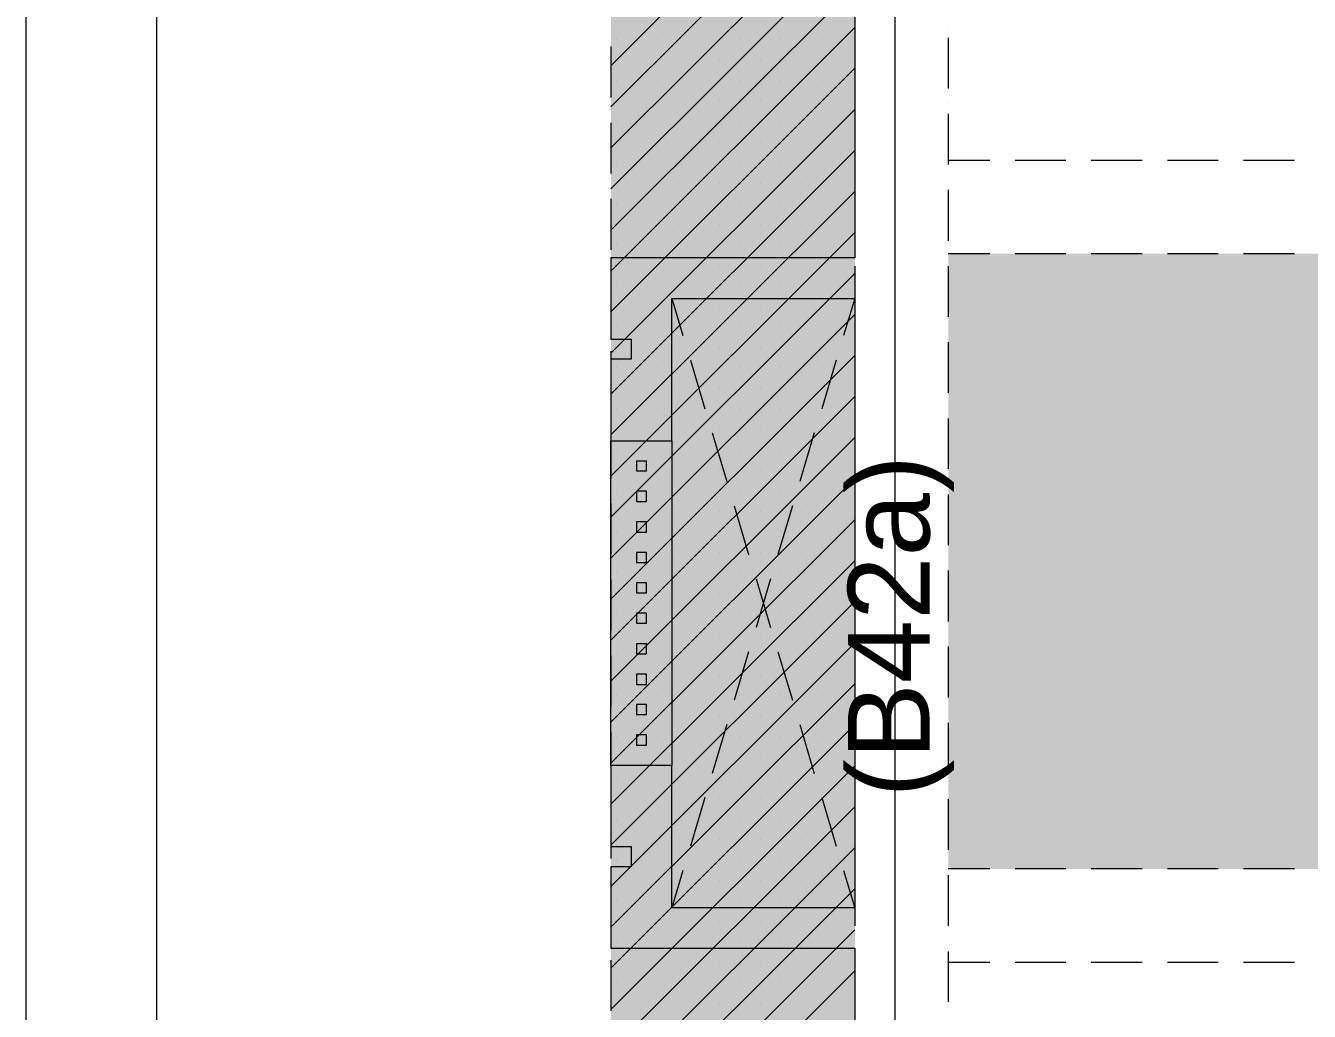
# Model space of a CAD drawing. Header units: millimetres. Extents: x -1303 to 98744, y -1303 to 90097.
# Drawn here: x 5964 to 9123, y 20072 to 22499 of the extents above; entities that cross this region are included whole.
import ezdxf

# ---------------------------------------------------------------- set-up
doc = ezdxf.new("R2010")
doc.units = ezdxf.units.MM
doc.layers.add('PDF_Geometry', color=7, linetype='Continuous')
doc.layers.add('PDF_Text', color=7, linetype='Continuous')
doc.layers.add('PDF_Solid Fills', color=192, linetype='Continuous', true_color=0xc2c0c0c0)
doc.styles.add('PDF ArialMT', font='arial.ttf')

msp = doc.modelspace()

# ---------------------------------------------------------------- hatches: boundary and pattern name
at = {"layer": 'PDF_Solid Fills', "true_color": 0x00007f}
h = msp.add_hatch(color=254, dxfattribs=at)
h.paths.add_polyline_path([(74624.31541, 16167.67383), (74624.31541, 15567.81796), (9799.46285, 14130.21454), (9804.28731, 14730.15409)], flags=0)
h.paths.add_polyline_path([(7404.275, 37242.73593), (8004.29925, 37242.73593), (8004.29925, 16872.72168), (7404.275, 16872.72168)], flags=0)
h.paths.add_polyline_path([(8004.29925, 16872.72168), (7983.4807, 16679.51365), (7983.31127, 16481.90264), (8004.55339, 16283.02302), (8047.46016, 16086.42856), (8111.52536, 15895.75776), (8195.3089, 15714.14292), (8297.03284, 15544.62953), (8413.99157, 15389.5038), (8546.60657, 15247.57974), (8696.06174, 15118.18072), (8860.41285, 15004.26957), (9037.28897, 14908.29987), (9223.47415, 14832.13321), (9415.6677, 14776.86981), (9610.40055, 14743.01796), (9804.28731, 14730.15409), (9799.46285, 14130.21454), (9584.16557, 14140.28601), (9363.53556, 14170.83718), (9140.28256, 14223.64598), (8917.70726, 14299.55851), (8699.36241, 14399.25246), (8488.88858, 14522.21955), (8289.92424, 14667.61267), (8106.02423, 14833.65595), (7940.23508, 15017.64068), (7795.09507, 15216.68973), (7672.21268, 15427.33299), (7572.77287, 15645.76255), (7497.02977, 15868.42256), (7444.47407, 16091.67659), (7414.09232, 16312.38925), (7404.275, 16527.68859), (7404.275, 16872.72168), (8004.29925, 16872.72168)], flags=0)
h.paths.add_polyline_path([(7194.30944, 37692.71099), (7194.30944, 80672.7138), (7694.3009, 80672.7138), (7694.3009, 37692.71099)], flags=0)
at = {"layer": 'PDF_Solid Fills', "true_color": 0x0000b2}
h = msp.add_hatch(color=33, dxfattribs=at)
h.paths.add_polyline_path([(22404.2843, 31942.72087), (22404.2843, 32112.74047), (19209.26177, 32112.74047), (19209.26177, 30922.67974), (22404.2843, 30922.67974), (22404.2843, 31642.7072), (21409.2932, 31642.7072), (21409.2932, 31942.72087)], flags=0)
h.paths.add_polyline_path([(11529.29261, 29607.70354), (11529.29261, 32397.68983), (12814.30857, 32397.68983), (12814.30857, 29607.70354)], flags=0)
h.paths.add_polyline_path([(12814.30857, 32627.71257), (12814.30857, 34142.75024), (8234.23832, 34142.75024), (8234.23832, 32627.71257)], flags=0)
h.paths.add_polyline_path([(12814.30857, 22167.74491), (12814.30857, 24957.72913), (11529.29261, 24957.72913), (11529.29261, 22167.74491)], flags=0)
h.paths.add_polyline_path([(8234.23832, 21937.72009), (8234.23832, 20422.68242), (12814.30857, 20422.68242), (12814.30857, 21937.72009)], flags=0)
h.paths.add_polyline_path([(21869.25605, 23642.75499), (21869.25605, 22452.69219), (19209.26177, 22452.69219), (19209.26177, 23642.75499)], flags=0)
h.paths.add_polyline_path([(23229.25373, 22452.69219), (23229.25373, 23642.75499), (25959.23687, 23642.75499), (25959.23687, 22452.69219)], flags=0)
h.paths.add_polyline_path([(32354.27376, 21952.6997), (32354.27376, 20422.68242), (36934.25928, 20422.68242), (36934.25928, 21952.6997)], flags=0)
h.paths.add_polyline_path([(33639.29074, 24957.72913), (33639.29074, 22182.72451), (32354.27376, 22182.72451), (32354.27376, 24957.72913)], flags=0)
h.paths.add_polyline_path([(26964.2984, 30922.67974), (26964.2984, 32112.74047), (30159.32092, 32112.74047), (30159.32092, 30922.67974)], flags=0)
h.paths.add_polyline_path([(28349.2614, 32342.68057), (28349.2614, 33242.7154), (27564.23691, 33242.7154), (27564.23691, 32342.68057)], flags=0)
h.paths.add_polyline_path([(40634.2682, 32627.71257), (40634.2682, 34142.75024), (36554.27309, 34142.75024), (36554.27309, 32627.71257)], flags=0)
h.paths.add_polyline_path([(36554.27309, 29607.70354), (36554.27309, 32397.68983), (37839.28802, 32397.68983), (37839.28802, 29607.70354)], flags=0)
h.paths.add_polyline_path([(41994.26382, 34142.75024), (41994.26382, 32627.71257), (46074.25892, 32627.71257), (46074.25892, 34142.75024)], flags=0)
h.paths.add_polyline_path([(46074.25892, 32397.68983), (46074.25892, 29607.70354), (44789.244, 29607.70354), (44789.244, 32397.68983)], flags=0)
h.paths.add_polyline_path([(45694.27273, 20422.68242), (45694.27273, 21952.6997), (50274.26033, 21952.6997), (50274.26033, 20422.68242)], flags=0)
h.paths.add_polyline_path([(48989.24127, 22182.72451), (48989.24127, 24957.72913), (50274.26033, 24957.72913), (50274.26033, 22182.72451)], flags=0)
h.paths.add_polyline_path([(52469.2958, 32112.74047), (52469.2958, 30922.67974), (55664.23361, 30922.67974), (55664.23361, 32112.74047)], flags=0)
h.paths.add_polyline_path([(55064.29717, 32342.68057), (55064.29717, 33242.7154), (54439.30655, 33242.7154), (54439.30655, 32342.68057)], flags=0)
h.paths.add_polyline_path([(63419.27024, 30922.67974), (63419.27024, 32112.74047), (60524.25933, 32112.74047), (60524.25933, 31222.69135), (60224.24978, 31222.69135), (60224.24978, 30922.67974)], flags=0)
h.paths.add_polyline_path([(60819.28118, 23642.75499), (60819.28118, 22452.69219), (63419.27024, 22452.69219), (63419.27024, 23642.75499)], flags=0)
h.paths.add_polyline_path([(56669.29721, 23642.75499), (56669.29721, 22452.69219), (59359.2507, 22452.69219), (59359.2507, 23642.75499)], flags=0)
h.paths.add_polyline_path([(71099.24354, 29607.70354), (71099.24354, 32397.68983), (69814.31126, 32397.68983), (69814.31126, 29607.70354)], flags=0)
h.paths.add_polyline_path([(71099.24354, 22167.74491), (71099.24354, 24957.72913), (69814.31126, 24957.72913), (69814.31126, 22167.74491)], flags=0)
h.paths.add_polyline_path([(69814.31126, 21937.72009), (69814.31126, 20422.68242), (74394.29472, 20422.68242), (74394.29472, 21937.72009)], flags=0)
h.paths.add_polyline_path([(69814.31126, 34142.75024), (69814.31126, 32627.71257), (74394.29472, 32627.71257), (74394.29472, 34142.75024)], flags=0)

# ---------------------------------------------------------------- linework, layer by layer
at = {"layer": 'PDF_Geometry', "color": 9, "lineweight": 0, "true_color": 0xc0c0c0}
for points in [[(7094.27715, 80572.25744), (5963.62504, 80572.25744), (5963.62504, 19067.67657)], [(7580.89699, 20418.36623), (7553.81592, 20326.96582), (7553.81592, 20677.33165), (7404.0219, 20677.33165), (7404.0219, 20477.60697), (7453.95255, 20477.60697), (7453.95255, 20427.67425), (7404.0219, 20427.67425), (7404.0219, 20227.10245), (8004.04512, 20227.10245), (8004.04512, 16521.17195), (8103.90849, 16521.17195), (8103.90849, 33297.3011), (15954.15242, 33297.3011)], [(8004.04512, 26631.02585), (8004.04512, 21927.31081), (7404.0219, 21927.31081), (7404.0219, 21727.58614), (7453.95255, 21727.58614), (7453.95255, 21677.65341), (7404.0219, 21677.65341), (7404.0219, 21477.08161), (7553.81592, 21477.08161), (7553.81592, 21827.44951), (7580.89699, 21736.0491)], [(7553.81592, 21827.44951), (8004.04512, 21827.44951), (8004.04512, 20326.96582), (7553.81592, 20326.96582)], [(8004.04512, 21827.44951), (7976.11796, 21736.0491)], [(7599.51612, 21675.96124), (7635.06016, 21555.78758)], [(7958.34595, 21675.96124), (7922.80089, 21555.78758)], [(7652.83217, 21496.54684), (7689.22332, 21376.37319)], [(7904.18278, 21496.54684), (7868.63772, 21376.37319)], [(7404.0219, 20677.33165), (7404.0219, 21477.08161)], [(7553.81592, 21477.08161), (7553.81592, 20677.33165)], [(7706.99534, 21317.13245), (7742.5404, 21196.9588)], [(7850.86571, 21317.13245), (7814.47558, 21196.9588)], [(7761.1585, 21136.87093), (7796.70253, 21017.54233)], [(7796.70253, 21136.87093), (7761.1585, 21017.54233)], [(7742.5404, 20957.45654), (7706.99534, 20838.12794)], [(7814.47558, 20957.45654), (7850.86571, 20838.12794)], [(7689.22332, 20778.04215), (7652.83217, 20657.86642)], [(7868.63772, 20778.04215), (7904.18278, 20657.86642)], [(7635.06016, 20598.62568), (7599.51612, 20478.45202)], [(7922.80089, 20598.62568), (7958.34595, 20478.45202)], [(7976.11796, 20418.36623), (8004.04512, 20326.96582)]]:
    msp.add_lwpolyline(points, dxfattribs=at)
at = {"layer": 'PDF_Geometry', "color": 222, "lineweight": 0, "true_color": 0xb8008a}
msp.add_lwpolyline([(6286.06422, 16551.63737), (6286.06422, 37222.42564), (6286.06422, 37202.11123)], dxfattribs=at)
at = {"layer": 'PDF_Geometry', "lineweight": 0}
for points in [[(7404.0219, 22400.39167), (8004.04512, 23000.41489)], [(7404.0219, 22299.68117), (8004.04512, 22898.85934)], [(7404.0219, 22198.12562), (8004.04512, 22798.15091)], [(7404.0219, 22097.41719), (8004.04512, 22697.44041)], [(7404.0219, 21995.86164), (8004.04512, 22595.88486)], [(7404.0219, 21895.15321), (8004.04512, 22495.17643)], [(8004.04512, 22497.71574), (8004.04512, 22497.71574)], [(8234.23832, 22497.71574), (8234.23832, 22497.71574)], [(8234.23832, 22497.71574), (8234.23832, 22497.71574)], [(7418.40852, 22465.55606), (7418.40852, 22465.55606)], [(7519.11798, 22465.55606), (7519.11798, 22465.55606)], [(7620.67353, 22465.55606), (7620.67353, 22465.55606)], [(7721.38299, 22465.55606), (7721.38299, 22465.55606)], [(7822.09142, 22465.55606), (7822.09142, 22465.55606)], [(7923.64697, 22465.55606), (7923.64697, 22465.55606)], [(7404.0219, 22447.78301), (7404.0219, 22322.53282)], [(8004.04512, 22435.08857), (8004.04512, 22435.08857)], [(8234.23832, 22435.08857), (8234.23832, 22435.08857)], [(8234.23832, 22435.08857), (8234.23832, 22435.08857)], [(7468.3402, 22414.77829), (7468.3402, 22414.77829)], [(7569.89575, 22414.77829), (7569.89575, 22414.77829)], [(7670.60522, 22414.77829), (7670.60522, 22414.77829)], [(7772.16077, 22414.77829), (7772.16077, 22414.77829)], [(7872.8692, 22414.77829), (7872.8692, 22414.77829)], [(7973.57866, 22414.77829), (7973.57866, 22414.77829)], [(7404.0219, 21794.44271), (8004.04512, 22394.46801)], [(8004.04512, 22372.46347), (8004.04512, 22372.46347)], [(8234.23832, 22372.46347), (8234.23832, 22372.46347)], [(8234.23832, 22372.46347), (8234.23832, 22372.46347)], [(7418.40852, 22364.00051), (7418.40852, 22364.00051)], [(7519.11798, 22364.00051), (7519.11798, 22364.00051)], [(7620.67353, 22364.00051), (7620.67353, 22364.00051)], [(7721.38299, 22364.00051), (7721.38299, 22364.00051)], [(7822.09142, 22364.00051), (7822.09142, 22364.00051)], [(7923.64697, 22364.00051), (7923.64697, 22364.00051)], [(7468.3402, 22314.06986), (7468.3402, 22314.06986)], [(7569.89575, 22314.06986), (7569.89575, 22314.06986)], [(7670.60522, 22314.06986), (7670.60522, 22314.06986)], [(7772.16077, 22314.06986), (7772.16077, 22314.06986)], [(7872.8692, 22314.06986), (7872.8692, 22314.06986)], [(7973.57866, 22314.06986), (7973.57866, 22314.06986)], [(8004.04512, 22309.83838), (8004.04512, 22309.83838)], [(8234.23832, 22309.83838), (8234.23832, 22309.83838)], [(8234.23832, 22309.83838), (8234.23832, 22309.83838)], [(7404.0219, 21692.88716), (8004.04512, 22292.91246)], [(7404.0219, 22259.90566), (7404.0219, 22135.50052)], [(7418.40852, 22263.29209), (7418.40852, 22263.29209)], [(7519.11798, 22263.29209), (7519.11798, 22263.29209)], [(7620.67353, 22263.29209), (7620.67353, 22263.29209)], [(7721.38299, 22263.29209), (7721.38299, 22263.29209)], [(7822.09142, 22263.29209), (7822.09142, 22263.29209)], [(7923.64697, 22263.29209), (7923.64697, 22263.29209)], [(8004.04512, 22247.21121), (8004.04512, 22247.21121)], [(8234.23832, 22247.21121), (8234.23832, 22247.21121)], [(8234.23832, 22247.21121), (8234.23832, 22247.21121)], [(7468.3402, 22212.51431), (7468.3402, 22212.51431)], [(7569.89575, 22212.51431), (7569.89575, 22212.51431)], [(7670.60522, 22212.51431), (7670.60522, 22212.51431)], [(7772.16077, 22212.51431), (7772.16077, 22212.51431)], [(7872.8692, 22212.51431), (7872.8692, 22212.51431)], [(7973.57866, 22212.51431), (7973.57866, 22212.51431)], [(7404.0219, 21592.17874), (8004.04512, 22192.20196)], [(7418.40852, 22161.73653), (7418.40852, 22161.73653)], [(7519.11798, 22161.73653), (7519.11798, 22161.73653)], [(7620.67353, 22161.73653), (7620.67353, 22161.73653)], [(7721.38299, 22161.73653), (7721.38299, 22161.73653)], [(7822.09142, 22161.73653), (7822.09142, 22161.73653)], [(7923.64697, 22161.73653), (7923.64697, 22161.73653)], [(8004.04512, 22167.66019), (8004.04512, 22167.66019)], [(8234.23832, 22167.66019), (8234.23832, 22167.66019)], [(8234.23832, 22167.66019), (8234.23832, 22167.66019)], [(7404.0219, 21491.46824), (8004.04512, 22090.6464)], [(7468.3402, 22111.80381), (7468.3402, 22111.80381)], [(7569.89575, 22111.80381), (7569.89575, 22111.80381)], [(7670.60522, 22111.80381), (7670.60522, 22111.80381)], [(7772.16077, 22111.80381), (7772.16077, 22111.80381)], [(7872.8692, 22111.80381), (7872.8692, 22111.80381)], [(7973.57866, 22111.80381), (7973.57866, 22111.80381)], [(7404.0219, 22072.87543), (7404.0219, 21947.62317)], [(7418.40852, 22061.02604), (7418.40852, 22061.02604)], [(7519.11798, 22061.02604), (7519.11798, 22061.02604)], [(7620.67353, 22061.02604), (7620.67353, 22061.02604)], [(7721.38299, 22061.02604), (7721.38299, 22061.02604)], [(7822.09142, 22061.02604), (7822.09142, 22061.02604)], [(7923.64697, 22061.02604), (7923.64697, 22061.02604)], [(7404.0219, 21389.91268), (8004.04512, 21989.93798)], [(7468.3402, 22010.24826), (7468.3402, 22010.24826)], [(7569.89575, 22010.24826), (7569.89575, 22010.24826)], [(7670.60522, 22010.24826), (7670.60522, 22010.24826)], [(7772.16077, 22010.24826), (7772.16077, 22010.24826)], [(7872.8692, 22010.24826), (7872.8692, 22010.24826)], [(7973.57866, 22010.24826), (7973.57866, 22010.24826)], [(7418.40852, 21960.31761), (7418.40852, 21960.31761)], [(7519.11798, 21960.31761), (7519.11798, 21960.31761)], [(7620.67353, 21960.31761), (7620.67353, 21960.31761)], [(7721.38299, 21960.31761), (7721.38299, 21960.31761)], [(7822.09142, 21960.31761), (7822.09142, 21960.31761)], [(7923.64697, 21960.31761), (7923.64697, 21960.31761)], [(7468.3402, 21909.53983), (7468.3402, 21909.53983)], [(7569.89575, 21909.53983), (7569.89575, 21909.53983)], [(7670.60522, 21909.53983), (7670.60522, 21909.53983)], [(7772.16077, 21909.53983), (7772.16077, 21909.53983)], [(7872.8692, 21909.53983), (7872.8692, 21909.53983)], [(7973.57866, 21909.53983), (7973.57866, 21909.53983)], [(7404.0219, 21289.20426), (8004.04512, 21889.22748)], [(7404.0219, 21884.996), (7404.0219, 21760.59086)], [(7418.40852, 21858.76206), (7418.40852, 21858.76206)], [(7519.11798, 21858.76206), (7519.11798, 21858.76206)], [(7620.67353, 21858.76206), (7620.67353, 21858.76206)], [(7721.38299, 21858.76206), (7721.38299, 21858.76206)], [(7822.09142, 21858.76206), (7822.09142, 21858.76206)], [(7923.64697, 21858.76206), (7923.64697, 21858.76206)], [(7468.3402, 21808.82933), (7468.3402, 21808.82933)], [(7569.89575, 21808.82933), (7569.89575, 21808.82933)], [(7670.60522, 21808.82933), (7670.60522, 21808.82933)], [(7772.16077, 21808.82933), (7772.16077, 21808.82933)], [(7872.8692, 21808.82933), (7872.8692, 21808.82933)], [(7973.57866, 21808.82933), (7973.57866, 21808.82933)], [(7404.0219, 21187.64871), (8004.04512, 21787.67193)], [(7418.40852, 21758.05156), (7418.40852, 21758.05156)], [(7519.11798, 21758.05156), (7519.11798, 21758.05156)], [(7620.67353, 21758.05156), (7620.67353, 21758.05156)], [(7721.38299, 21758.05156), (7721.38299, 21758.05156)], [(7822.09142, 21758.05156), (7822.09142, 21758.05156)], [(7923.64697, 21758.05156), (7923.64697, 21758.05156)], [(7468.3402, 21707.27378), (7468.3402, 21707.27378)], [(7569.89575, 21707.27378), (7569.89575, 21707.27378)], [(7670.60522, 21707.27378), (7670.60522, 21707.27378)], [(7772.16077, 21707.27378), (7772.16077, 21707.27378)], [(7872.8692, 21707.27378), (7872.8692, 21707.27378)], [(7973.57866, 21707.27378), (7973.57866, 21707.27378)], [(7404.0219, 21697.96577), (7404.0219, 21572.71351)], [(7404.0219, 21086.94028), (8004.04512, 21686.9635)], [(7418.40852, 21657.34313), (7418.40852, 21657.34313)], [(7519.11798, 21657.34313), (7519.11798, 21657.34313)], [(7620.67353, 21657.34313), (7620.67353, 21657.34313)], [(7721.38299, 21657.34313), (7721.38299, 21657.34313)], [(7822.09142, 21657.34313), (7822.09142, 21657.34313)], [(7923.64697, 21657.34313), (7923.64697, 21657.34313)], [(7404.0219, 20986.22978), (8004.04512, 21586.25508)], [(7468.3402, 21606.56536), (7468.3402, 21606.56536)], [(7569.89575, 21606.56536), (7569.89575, 21606.56536)], [(7670.60522, 21606.56536), (7670.60522, 21606.56536)], [(7772.16077, 21606.56536), (7772.16077, 21606.56536)], [(7872.8692, 21606.56536), (7872.8692, 21606.56536)], [(7973.57866, 21606.56536), (7973.57866, 21606.56536)], [(7418.40852, 21555.78758), (7418.40852, 21555.78758)], [(7519.11798, 21555.78758), (7519.11798, 21555.78758)], [(7620.67353, 21555.78758), (7620.67353, 21555.78758)], [(7721.38299, 21555.78758), (7721.38299, 21555.78758)], [(7822.09142, 21555.78758), (7822.09142, 21555.78758)], [(7923.64697, 21555.78758), (7923.64697, 21555.78758)], [(7404.0219, 21510.08841), (7404.0219, 21384.83615)], [(7404.0219, 20884.67423), (8004.04512, 21484.69952)], [(7468.3402, 21505.85693), (7468.3402, 21505.85693)], [(7569.89575, 21505.85693), (7569.89575, 21505.85693)], [(7670.60522, 21505.85693), (7670.60522, 21505.85693)], [(7772.16077, 21505.85693), (7772.16077, 21505.85693)], [(7872.8692, 21505.85693), (7872.8692, 21505.85693)], [(7973.57866, 21505.85693), (7973.57866, 21505.85693)], [(7418.40852, 21455.07916), (7418.40852, 21455.07916)], [(7519.11798, 21455.07916), (7519.11798, 21455.07916)], [(7620.67353, 21455.07916), (7620.67353, 21455.07916)], [(7721.38299, 21455.07916), (7721.38299, 21455.07916)], [(7822.09142, 21455.07916), (7822.09142, 21455.07916)], [(7923.64697, 21455.07916), (7923.64697, 21455.07916)], [(7468.3402, 21404.30138), (7468.3402, 21404.30138)], [(7569.89575, 21404.30138), (7569.89575, 21404.30138)], [(7670.60522, 21404.30138), (7670.60522, 21404.30138)], [(7772.16077, 21404.30138), (7772.16077, 21404.30138)], [(7872.8692, 21404.30138), (7872.8692, 21404.30138)], [(7973.57866, 21404.30138), (7973.57866, 21404.30138)], [(7404.0219, 20783.9658), (8004.04512, 21383.98903)], [(7418.40852, 21353.5236), (7418.40852, 21353.5236)], [(7519.11798, 21353.5236), (7519.11798, 21353.5236)], [(7620.67353, 21353.5236), (7620.67353, 21353.5236)], [(7721.38299, 21353.5236), (7721.38299, 21353.5236)], [(7822.09142, 21353.5236), (7822.09142, 21353.5236)], [(7923.64697, 21353.5236), (7923.64697, 21353.5236)], [(7404.0219, 21323.05611), (7404.0219, 21197.80385)], [(7468.3402, 21303.59088), (7468.3402, 21303.59088)], [(7569.89575, 21303.59088), (7569.89575, 21303.59088)], [(7670.60522, 21303.59088), (7670.60522, 21303.59088)], [(7772.16077, 21303.59088), (7772.16077, 21303.59088)], [(7872.8692, 21303.59088), (7872.8692, 21303.59088)], [(7973.57866, 21303.59088), (7973.57866, 21303.59088)], [(7404.0219, 20683.25531), (8004.04512, 21282.43347)], [(7418.40852, 21252.8131), (7418.40852, 21252.8131)], [(7519.11798, 21252.8131), (7519.11798, 21252.8131)], [(7620.67353, 21252.8131), (7620.67353, 21252.8131)], [(7721.38299, 21252.8131), (7721.38299, 21252.8131)], [(7822.09142, 21252.8131), (7822.09142, 21252.8131)], [(7923.64697, 21252.8131), (7923.64697, 21252.8131)], [(7468.3402, 21202.03533), (7468.3402, 21202.03533)], [(7569.89575, 21202.03533), (7569.89575, 21202.03533)], [(7670.60522, 21202.03533), (7670.60522, 21202.03533)], [(7772.16077, 21202.03533), (7772.16077, 21202.03533)], [(7872.8692, 21202.03533), (7872.8692, 21202.03533)], [(7973.57866, 21202.03533), (7973.57866, 21202.03533)], [(7404.0219, 20581.69975), (8004.04512, 21181.72505)], [(7418.40852, 21152.10468), (7418.40852, 21152.10468)], [(7519.11798, 21152.10468), (7519.11798, 21152.10468)], [(7620.67353, 21152.10468), (7620.67353, 21152.10468)], [(7721.38299, 21152.10468), (7721.38299, 21152.10468)], [(7822.09142, 21152.10468), (7822.09142, 21152.10468)], [(7923.64697, 21152.10468), (7923.64697, 21152.10468)], [(7404.0219, 21135.17875), (7404.0219, 21009.92649)], [(7404.0219, 20480.99133), (8004.04512, 21081.01455)], [(7468.3402, 21101.3269), (7468.3402, 21101.3269)], [(7569.89575, 21101.3269), (7569.89575, 21101.3269)], [(7670.60522, 21101.3269), (7670.60522, 21101.3269)], [(7772.16077, 21101.3269), (7772.16077, 21101.3269)], [(7872.8692, 21101.3269), (7872.8692, 21101.3269)], [(7973.57866, 21101.3269), (7973.57866, 21101.3269)], [(7418.40852, 21050.54913), (7418.40852, 21050.54913)], [(7519.11798, 21050.54913), (7519.11798, 21050.54913)], [(7620.67353, 21050.54913), (7620.67353, 21050.54913)], [(7721.38299, 21050.54913), (7721.38299, 21050.54913)], [(7822.09142, 21050.54913), (7822.09142, 21050.54913)], [(7923.64697, 21050.54913), (7923.64697, 21050.54913)], [(7404.0219, 20379.43578), (8004.04512, 20979.459)], [(7468.3402, 21000.6164), (7468.3402, 21000.6164)], [(7569.89575, 21000.6164), (7569.89575, 21000.6164)], [(7670.60522, 21000.6164), (7670.60522, 21000.6164)], [(7772.16077, 21000.6164), (7772.16077, 21000.6164)], [(7872.8692, 21000.6164), (7872.8692, 21000.6164)], [(7973.57866, 21000.6164), (7973.57866, 21000.6164)], [(7404.0219, 20948.14645), (7404.0219, 20822.89419)], [(7418.40852, 20949.83863), (7418.40852, 20949.83863)], [(7519.11798, 20949.83863), (7519.11798, 20949.83863)], [(7620.67353, 20949.83863), (7620.67353, 20949.83863)], [(7721.38299, 20949.83863), (7721.38299, 20949.83863)], [(7822.09142, 20949.83863), (7822.09142, 20949.83863)], [(7923.64697, 20949.83863), (7923.64697, 20949.83863)], [(7468.3402, 20899.06085), (7468.3402, 20899.06085)], [(7569.89575, 20899.06085), (7569.89575, 20899.06085)], [(7670.60522, 20899.06085), (7670.60522, 20899.06085)], [(7772.16077, 20899.06085), (7772.16077, 20899.06085)], [(7872.8692, 20899.06085), (7872.8692, 20899.06085)], [(7973.57866, 20899.06085), (7973.57866, 20899.06085)], [(7404.0219, 20278.72735), (8004.04512, 20878.75057)], [(7418.40852, 20849.1302), (7418.40852, 20849.1302)], [(7519.11798, 20849.1302), (7519.11798, 20849.1302)], [(7620.67353, 20849.1302), (7620.67353, 20849.1302)], [(7721.38299, 20849.1302), (7721.38299, 20849.1302)], [(7822.09142, 20849.1302), (7822.09142, 20849.1302)], [(7923.64697, 20849.1302), (7923.64697, 20849.1302)], [(7468.3402, 20798.35243), (7468.3402, 20798.35243)], [(7569.89575, 20798.35243), (7569.89575, 20798.35243)], [(7670.60522, 20798.35243), (7670.60522, 20798.35243)], [(7772.16077, 20798.35243), (7772.16077, 20798.35243)], [(7872.8692, 20798.35243), (7872.8692, 20798.35243)], [(7973.57866, 20798.35243), (7973.57866, 20798.35243)], [(7404.0219, 20178.01685), (8004.04512, 20778.04215)], [(7404.0219, 20760.26909), (7404.0219, 20635.01683)], [(7418.40852, 20747.57465), (7418.40852, 20747.57465)], [(7519.11798, 20747.57465), (7519.11798, 20747.57465)], [(7620.67353, 20747.57465), (7620.67353, 20747.57465)], [(7721.38299, 20747.57465), (7721.38299, 20747.57465)], [(7822.09142, 20747.57465), (7822.09142, 20747.57465)], [(7923.64697, 20747.57465), (7923.64697, 20747.57465)], [(7468.3402, 20696.79688), (7468.3402, 20696.79688)], [(7569.89575, 20696.79688), (7569.89575, 20696.79688)], [(7670.60522, 20696.79688), (7670.60522, 20696.79688)], [(7772.16077, 20696.79688), (7772.16077, 20696.79688)], [(7872.8692, 20696.79688), (7872.8692, 20696.79688)], [(7973.57866, 20696.79688), (7973.57866, 20696.79688)], [(7404.0219, 20076.4613), (8004.04512, 20676.48659)], [(7418.40852, 20646.86623), (7418.40852, 20646.86623)], [(7519.11798, 20646.86623), (7519.11798, 20646.86623)], [(7620.67353, 20646.86623), (7620.67353, 20646.86623)], [(7721.38299, 20646.86623), (7721.38299, 20646.86623)], [(7822.09142, 20646.86623), (7822.09142, 20646.86623)], [(7923.64697, 20646.86623), (7923.64697, 20646.86623)], [(7404.0219, 19975.75287), (8004.04512, 20575.7761)], [(7404.0219, 20572.39174), (7404.0219, 20447.9866)], [(7468.3402, 20596.08845), (7468.3402, 20596.08845)], [(7569.89575, 20596.08845), (7569.89575, 20596.08845)], [(7670.60522, 20596.08845), (7670.60522, 20596.08845)], [(7772.16077, 20596.08845), (7772.16077, 20596.08845)], [(7872.8692, 20596.08845), (7872.8692, 20596.08845)], [(7973.57866, 20596.08845), (7973.57866, 20596.08845)], [(7418.40852, 20545.31067), (7418.40852, 20545.31067)], [(7519.11798, 20545.31067), (7519.11798, 20545.31067)], [(7620.67353, 20545.31067), (7620.67353, 20545.31067)], [(7721.38299, 20545.31067), (7721.38299, 20545.31067)], [(7822.09142, 20545.31067), (7822.09142, 20545.31067)], [(7923.64697, 20545.31067), (7923.64697, 20545.31067)], [(7404.0219, 19874.19732), (8004.04512, 20474.22054)], [(7468.3402, 20495.37795), (7468.3402, 20495.37795)], [(7569.89575, 20495.37795), (7569.89575, 20495.37795)], [(7670.60522, 20495.37795), (7670.60522, 20495.37795)], [(7772.16077, 20495.37795), (7772.16077, 20495.37795)], [(7872.8692, 20495.37795), (7872.8692, 20495.37795)], [(7973.57866, 20495.37795), (7973.57866, 20495.37795)], [(7418.40852, 20444.60017), (7418.40852, 20444.60017)], [(7519.11798, 20444.60017), (7519.11798, 20444.60017)], [(7620.67353, 20444.60017), (7620.67353, 20444.60017)], [(7721.38299, 20444.60017), (7721.38299, 20444.60017)], [(7822.09142, 20444.60017), (7822.09142, 20444.60017)], [(7923.64697, 20444.60017), (7923.64697, 20444.60017)], [(7404.0219, 20385.35944), (7404.0219, 20260.10717)], [(7468.3402, 20393.8224), (7468.3402, 20393.8224)], [(7569.89575, 20393.8224), (7569.89575, 20393.8224)], [(7670.60522, 20393.8224), (7670.60522, 20393.8224)], [(7772.16077, 20393.8224), (7772.16077, 20393.8224)], [(7872.8692, 20393.8224), (7872.8692, 20393.8224)], [(7973.57866, 20393.8224), (7973.57866, 20393.8224)], [(7404.0219, 19773.48682), (8004.04512, 20373.51212)], [(7418.40852, 20343.89175), (7418.40852, 20343.89175)], [(7519.11798, 20343.89175), (7519.11798, 20343.89175)], [(7620.67353, 20343.89175), (7620.67353, 20343.89175)], [(7721.38299, 20343.89175), (7721.38299, 20343.89175)], [(7822.09142, 20343.89175), (7822.09142, 20343.89175)], [(7923.64697, 20343.89175), (7923.64697, 20343.89175)], [(7468.3402, 20293.11397), (7468.3402, 20293.11397)], [(7569.89575, 20293.11397), (7569.89575, 20293.11397)], [(7670.60522, 20293.11397), (7670.60522, 20293.11397)], [(7772.16077, 20293.11397), (7772.16077, 20293.11397)], [(7872.8692, 20293.11397), (7872.8692, 20293.11397)], [(7973.57866, 20293.11397), (7973.57866, 20293.11397)], [(7404.0219, 19672.7784), (8004.04512, 20272.80162)], [(7418.40852, 20242.3362), (7418.40852, 20242.3362)], [(7519.11798, 20242.3362), (7519.11798, 20242.3362)], [(7620.67353, 20242.3362), (7620.67353, 20242.3362)], [(7721.38299, 20242.3362), (7721.38299, 20242.3362)], [(7822.09142, 20242.3362), (7822.09142, 20242.3362)], [(7923.64697, 20242.3362), (7923.64697, 20242.3362)], [(7404.0219, 20197.48208), (7404.0219, 20073.07694)], [(7468.3402, 20192.40347), (7468.3402, 20192.40347)], [(7569.89575, 20192.40347), (7569.89575, 20192.40347)], [(7670.60522, 20192.40347), (7670.60522, 20192.40347)], [(7772.16077, 20192.40347), (7772.16077, 20192.40347)], [(7872.8692, 20192.40347), (7872.8692, 20192.40347)], [(7973.57866, 20192.40347), (7973.57866, 20192.40347)], [(7404.0219, 19571.22285), (8004.04512, 20171.24607)], [(7418.40852, 20141.6257), (7418.40852, 20141.6257)], [(7519.11798, 20141.6257), (7519.11798, 20141.6257)], [(7620.67353, 20141.6257), (7620.67353, 20141.6257)], [(7721.38299, 20141.6257), (7721.38299, 20141.6257)], [(7822.09142, 20141.6257), (7822.09142, 20141.6257)], [(7923.64697, 20141.6257), (7923.64697, 20141.6257)], [(7468.3402, 20090.84792), (7468.3402, 20090.84792)], [(7569.89575, 20090.84792), (7569.89575, 20090.84792)], [(7670.60522, 20090.84792), (7670.60522, 20090.84792)], [(7772.16077, 20090.84792), (7772.16077, 20090.84792)], [(7872.8692, 20090.84792), (7872.8692, 20090.84792)], [(7973.57866, 20090.84792), (7973.57866, 20090.84792)]]:
    msp.add_lwpolyline(points, dxfattribs=at)
at = {"layer": 'PDF_Geometry', "color": 157, "lineweight": 0, "true_color": 0x3f5f7f}
for points in [[(8004.04512, 22469.78754), (8004.04512, 22344.53528)], [(8234.23832, 22469.78754), (8234.23832, 22344.53528)], [(8004.04512, 22281.91019), (8004.04512, 22157.50505)], [(8234.23832, 22281.91019), (8234.23832, 22157.50505)], [(8336.63996, 22167.66019), (8234.23832, 22167.66019)], [(8523.67123, 22167.66019), (8399.26609, 22167.66019)], [(8711.54962, 22167.66019), (8586.29736, 22167.66019)], [(8898.58088, 22167.66019), (8774.17472, 22167.66019)], [(9086.45825, 22167.66019), (8961.20702, 22167.66019)], [(8004.04512, 22094.87789), (8004.04512, 21969.62562)], [(8234.23832, 22094.87789), (8234.23832, 21969.62562)], [(8336.63996, 21937.46803), (8234.23832, 21937.46803)], [(8523.67123, 21937.46803), (8399.26609, 21937.46803)], [(8711.54962, 21937.46803), (8586.29736, 21937.46803)], [(8898.58088, 21937.46803), (8774.17472, 21937.46803)], [(9086.45825, 21937.46803), (8961.20702, 21937.46803)], [(8004.04512, 21907.00053), (8004.04512, 21782.59539)], [(8234.23832, 21907.00053), (8234.23832, 21782.59539)], [(8004.04512, 21719.96823), (8004.04512, 21594.71804)], [(8234.23832, 21719.96823), (8234.23832, 21594.71804)], [(8004.04512, 21532.09087), (8004.04512, 21407.68574)], [(8234.23832, 21532.09087), (8234.23832, 21407.68574)], [(8004.04512, 21345.06064), (8004.04512, 21219.80838)], [(8234.23832, 21345.06064), (8234.23832, 21219.80838)], [(8004.04512, 21157.18121), (8004.04512, 21031.93102)], [(8234.23832, 21157.18121), (8234.23832, 21031.93102)], [(8004.04512, 20970.15098), (8004.04512, 20844.89872)], [(8234.23832, 20970.15098), (8234.23832, 20844.89872)], [(8004.04512, 20782.27363), (8004.04512, 20657.02137)], [(8234.23832, 20782.27363), (8234.23832, 20657.02137)], [(8004.04512, 20594.3942), (8004.04512, 20469.98906)], [(8234.23832, 20594.3942), (8234.23832, 20469.98906)], [(8336.63996, 20422.59772), (8234.23832, 20422.59772)], [(8523.67123, 20422.59772), (8399.26609, 20422.59772)], [(8711.54962, 20422.59772), (8586.29736, 20422.59772)], [(8898.58088, 20422.59772), (8774.17472, 20422.59772)], [(9086.45825, 20422.59772), (8961.20702, 20422.59772)], [(8004.04512, 20407.36397), (8004.04512, 20282.11171)], [(8234.23832, 20407.36397), (8234.23832, 20282.11171)], [(8004.04512, 20219.48661), (8004.04512, 20095.0794)], [(8234.23832, 20219.48661), (8234.23832, 20095.0794)], [(8336.63996, 20192.40347), (8234.23832, 20192.40347)], [(8523.67123, 20192.40347), (8399.26609, 20192.40347)], [(8711.54962, 20192.40347), (8586.29736, 20192.40347)], [(8898.58088, 20192.40347), (8774.17472, 20192.40347)], [(9086.45825, 20192.40347), (8961.20702, 20192.40347)]]:
    msp.add_lwpolyline(points, dxfattribs=at)
at = {"layer": 'PDF_Geometry', "color": 9, "lineweight": 0, "true_color": 0xc0c0c0}
for points in [[(7466.64699, 21402.60713), (7491.18958, 21402.60713), (7491.18958, 21427.14972), (7466.64699, 21427.14972)], [(7466.64699, 21327.28759), (7491.18958, 21327.28759), (7491.18958, 21352.67648), (7466.64699, 21352.67648)], [(7466.64699, 21251.96805), (7491.18958, 21251.96805), (7491.18958, 21277.35694), (7466.64699, 21277.35694)], [(7466.64699, 21177.49357), (7491.18958, 21177.49357), (7491.18958, 21202.03616), (7466.64699, 21202.03616)], [(7466.64699, 21102.17196), (7491.18958, 21102.17196), (7491.18958, 21127.56084), (7466.64699, 21127.56084)], [(7466.64699, 21027.69954), (7491.18958, 21027.69954), (7491.18958, 21052.24213), (7466.64699, 21052.24213)], [(7466.64699, 20952.37793), (7491.18958, 20952.37793), (7491.18958, 20976.92052), (7466.64699, 20976.92052)], [(7466.64699, 20877.05839), (7491.18958, 20877.05839), (7491.18958, 20902.44728), (7466.64699, 20902.44728)], [(7466.64699, 20802.58391), (7491.18958, 20802.58391), (7491.18958, 20827.1265), (7466.64699, 20827.1265)], [(7466.64699, 20727.26437), (7491.18958, 20727.26437), (7491.18958, 20752.65326), (7466.64699, 20752.65326)]]:
    msp.add_lwpolyline(points, close=True, dxfattribs=at)

# ---------------------------------------------------------------- texts
at = {"layer": 'PDF_Text', "color": 6, "insert": (8117.87281, 20598.84863), "char_height": 201.084641, "attachment_point": 4, "rotation": 90, "style": 'PDF ArialMT'}
msp.add_mtext('(B42a)', dxfattribs=at)

doc.saveas('drawing.dxf')
